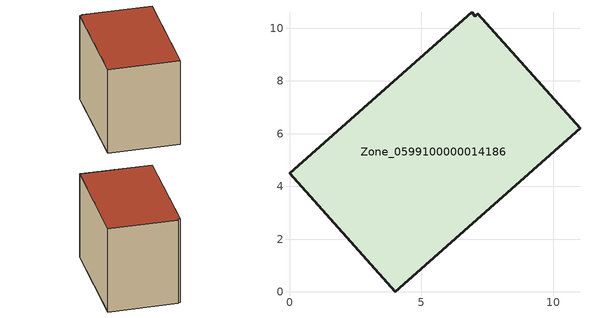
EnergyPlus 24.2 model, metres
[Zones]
Zone_0599100000014186
 floor ground (C_G): 7.04,10.46 7.14,10.55 11.01,6.2 4,0 0,4.49 6.9,10.61 z0
 wall outside (C_F): 4,0 11.01,6.2 7.14,10.55 7.04,10.46 6.9,10.61 0,4.49 4,0 z0:7.65
 roof outside (C_R): 7.14,10.55 7.04,10.46 6.9,10.61 0,4.49 4,0 11.01,6.2 z7.65
[BUILDING]
Pand.0599100000014186: North Axis=0; Terrain=City; Loads Convergence Tolerance Value=0.04; Temperature Convergence Tolerance Value=0.4; Solar Distribution=FullExterior; Maximum Number of Warmup Days=25; Minimum Number of Warmup Days=1
[Site:Location]
Rotterdam.The.Hague.AP_ZH_NLD Design_Conditions: Latitude=51.96; Longitude=4.45; Time Zone=1; Elevation=-4.5
[SITE:GROUNDTEMPERATURE:BUILDINGSURFACE]
18, 18, 18, 18, 18, 18, 18, 18, 18, 18, 18, 18
[MATERIAL] Thermal Absorptance=0.9; Solar Absorptance=0.7; Visible Absorptance=0.7
Name | Roughness | Thickness | Conductivity | Density | Specific Heat
G.TI.1965-1974 | MediumSmooth | 0.15 | 0.882353 | 540 | 1210
F.TI.1965-1974 | Rough | 0.3 | 0.697674 | 1920 | 840
R.TI.1965-1974 | MediumRough | 0.2 | 0.232558 | 1500 | 1000
[CONSTRUCTION]
C_G: G.TI.1965-1974
C_F: F.TI.1965-1974
C_R: R.TI.1965-1974
[ZONE]
Zone_0599100000014186: Type=1; Multiplier=1; Ceiling Height=Autocalculate; Volume=Autocalculate; Floor Area=autocalculate; Part of Total Floor Area=Yes
[ZONEINFILTRATION:DESIGNFLOWRATE]
Infil_Zone_0599100000014186: Zone or ZoneList or Space or SpaceList=Zone_0599100000014186; Schedule=AlwaysOn; Design Flow Rate Calculation Method=Flow/Area; Flow Rate per Floor Area=0.003; Constant Term Coefficient=1; Temperature Term Coefficient=0; Velocity Term Coefficient=0; Velocity Squared Term Coefficient=0
[HVACTEMPLATE:ZONE:IDEALLOADSAIRSYSTEM]
Zone_0599100000014186: Maximum Heating Supply Air Temperature=50; Minimum Cooling Supply Air Temperature=13; Maximum Heating Supply Air Humidity Ratio=0.0156; Minimum Cooling Supply Air Humidity Ratio=0.0077; Heating Limit=NoLimit; Cooling Limit=NoLimit; Dehumidification Control Type=ConstantSensibleHeatRatio; Cooling Sensible Heat Ratio=0.7; Dehumidification Setpoint=60; Humidification Control Type=None; Humidification Setpoint=30; Outdoor Air Method=None; Outdoor Air Flow Rate per Person=0.00944; Outdoor Air Flow Rate per Zone Floor Area=0; Outdoor Air Flow Rate per Zone=0; Demand Controlled Ventilation Type=None; Outdoor Air Economizer Type=NoEconomizer; Heat Recovery Type=None; Sensible Heat Recovery Effectiveness=0.7; Latent Heat Recovery Effectiveness=0.65
[ZONECONTROL:THERMOSTAT]
ThermostatControl_Zone_0599100000014186: Zone or ZoneList=Zone_0599100000014186; Control Type Schedule=DualSetpointControlType; Control 1=Thermostat_Zone_0599100000014186; Temperature Difference Between Cutout And Setpoint=0
[THERMOSTATSETPOINT:DUALSETPOINT]
Thermostat_Zone_0599100000014186: Heating Setpoint Temperature Schedule=HeatingSetpoint_Zone_0599100000014186; Cooling Setpoint Temperature Schedule=CoolingSetpoint_Zone_0599100000014186
[SCHEDULE:COMPACT]
HeatingSetpoint_Zone_0599100000014186: Through: 12/31, For: AllDays, Until: 24:00, 21
CoolingSetpoint_Zone_0599100000014186: Through: 12/31, For: AllDays, Until: 24:00, 24
DualSetpointControlType: Through: 12/31, For: AllDays, Until: 24:00, 4
AlwaysOn: Through: 12/31, For: AllDays, Until: 24:00, 1
